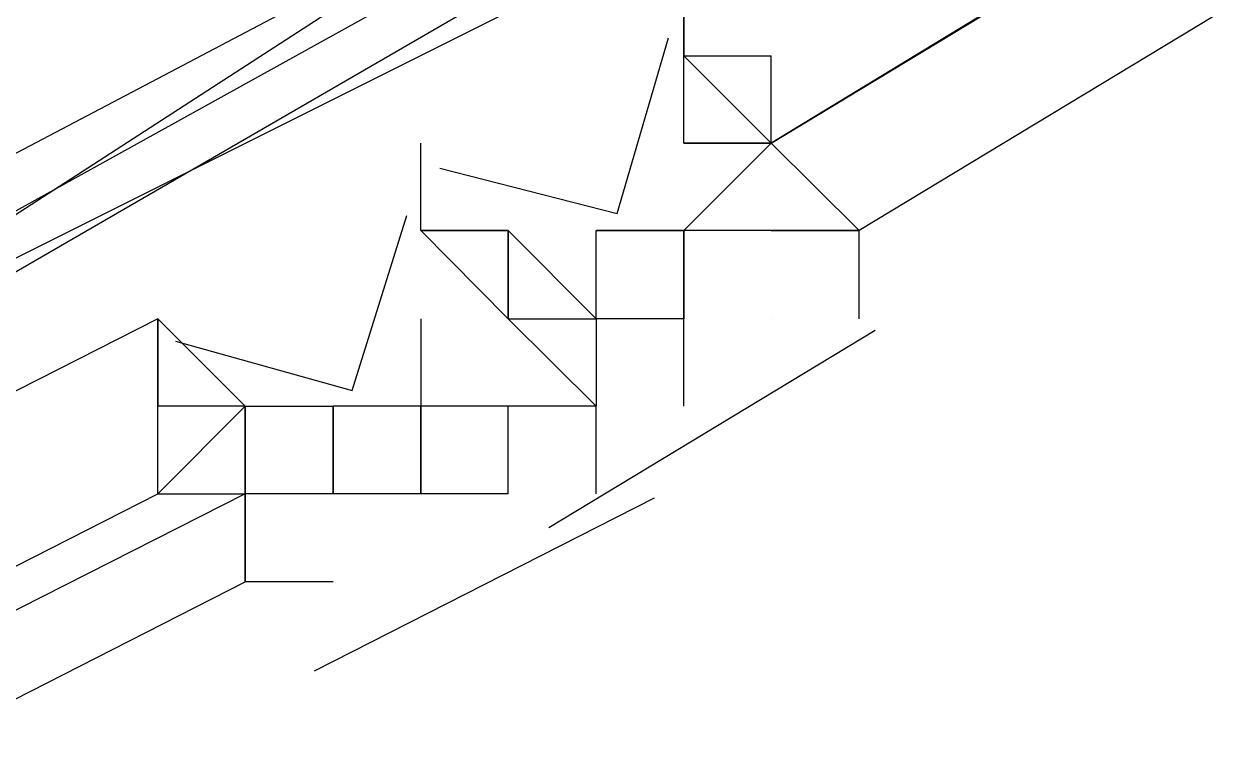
# Model space of a CAD drawing. Header units: feet. Extents: x -84 to 198, y -22 to 181.
# Drawn here: x 106.4997 to 106.6822, y 26.6578 to 26.7692 of the extents above; entities that cross this region are included whole.
import ezdxf

# ---------------------------------------------------------------- set-up
doc = ezdxf.new("R2010")
doc.units = ezdxf.units.FT
doc.layers.add('A-LINEA', color=7, linetype='CONTINUOUS')

msp = doc.modelspace()

# ---------------------------------------------------------------- linework, layer by layer
at = {"layer": 'A-LINEA'}
for p, q in [((106.6, 26.7644), (106.6, 26.7644)), ((106.6, 26.7644), (106.6, 26.7644)), ((106.6, 26.7644), (106.6, 26.7644)), ((106.6, 26.7644), (106.6133, 26.7644)), ((106.6, 26.7644), (106.6, 26.7644)), ((106.6, 26.7644), (106.6, 26.7644)), ((106.6, 26.7511), (106.6, 26.7644)), ((106.6, 26.7644), (106.6, 26.7644)), ((106.6, 26.7644), (106.6, 26.7644)), ((106.6, 26.7644), (106.6, 26.7644)), ((106.6, 26.7644), (106.6, 26.7644)), ((106.6, 26.7644), (106.6, 26.7644)), ((106.6, 26.7644), (106.6, 26.7644)), ((106.6, 26.7644), (106.6133, 26.7644)), ((106.6, 26.7644), (106.6, 26.7644)), ((106.6, 26.7644), (106.6, 26.7644)), ((106.6, 26.7511), (106.6, 26.7644)), ((106.6, 26.7644), (106.6, 26.7644)), ((106.6, 26.7644), (106.6, 26.7644)), ((106.6, 26.7644), (106.6, 26.7644)), ((106.6133, 26.7644), (106.6133, 26.7644)), ((106.6133, 26.7511), (106.6133, 26.7644)), ((106.6133, 26.7511), (106.6133, 26.7644)), ((106.6133, 26.7644), (106.6133, 26.7644)), ((106.6133, 26.7511), (106.6133, 26.7644)), ((106.6133, 26.7511), (106.6133, 26.7644)), ((106.6, 26.7511), (106.6, 26.7511)), ((106.6, 26.7511), (106.6, 26.7511)), ((106.6, 26.7511), (106.6133, 26.7511)), ((106.6, 26.7511), (106.6, 26.7511)), ((106.6, 26.7511), (106.6, 26.7511)), ((106.6, 26.7511), (106.6, 26.7511)), ((106.6, 26.7511), (106.6, 26.7511)), ((106.6, 26.7511), (106.6, 26.7511)), ((106.6, 26.7511), (106.6, 26.7511)), ((106.6, 26.7511), (106.6, 26.7511)), ((106.6, 26.7511), (106.6133, 26.7511)), ((106.6, 26.7511), (106.6, 26.7511)), ((106.6, 26.7511), (106.6, 26.7511)), ((106.6133, 26.7511), (106.6, 26.7378)), ((106.6, 26.7511), (106.6, 26.7511)), ((106.6, 26.7511), (106.6, 26.7511)), ((106.6, 26.7511), (106.6, 26.7511)), ((106.6, 26.7511), (106.6133, 26.7511)), ((106.6, 26.7511), (106.6, 26.7511)), ((106.6, 26.7511), (106.6, 26.7511)), ((106.6, 26.7511), (106.6, 26.7511)), ((106.6, 26.7511), (106.6, 26.7511)), ((106.6, 26.7511), (106.6, 26.7511)), ((106.6, 26.7511), (106.6, 26.7511)), ((106.6, 26.7511), (106.6, 26.7511)), ((106.6, 26.7511), (106.6133, 26.7511)), ((106.6, 26.7511), (106.6, 26.7511)), ((106.6, 26.7511), (106.6, 26.7511)), ((106.6133, 26.7511), (106.6, 26.7378)), ((106.6, 26.7511), (106.6, 26.7511)), ((106.6133, 26.7511), (106.6133, 26.7511)), ((106.6133, 26.7511), (106.6133, 26.7511)), ((106.6133, 26.7511), (106.6133, 26.7511)), ((106.6133, 26.7511), (106.6133, 26.7511)), ((106.6133, 26.7511), (106.6133, 26.7511)), ((106.6133, 26.7511), (106.6133, 26.7511)), ((106.6133, 26.7511), (106.6133, 26.7511)), ((106.6133, 26.7511), (106.6133, 26.7511)), ((106.6133, 26.7511), (106.6133, 26.7511)), ((106.6133, 26.7511), (106.6133, 26.7511)), ((106.6133, 26.7511), (106.6133, 26.7511)), ((106.6133, 26.7511), (106.6133, 26.7511)), ((106.6133, 26.7511), (106.6133, 26.7511)), ((106.6133, 26.7511), (106.6133, 26.7511)), ((106.6133, 26.7511), (106.6133, 26.7511)), ((106.6133, 26.7511), (106.6133, 26.7511)), ((106.56, 26.7378), (106.56, 26.7378)), ((106.56, 26.7378), (106.56, 26.7378)), ((106.56, 26.7378), (106.56, 26.7378)), ((106.5733, 26.7378), (106.56, 26.7378)), ((106.56, 26.7378), (106.56, 26.7378)), ((106.56, 26.7378), (106.56, 26.7378)), ((106.5733, 26.7378), (106.56, 26.7378)), ((106.5733, 26.7378), (106.56, 26.7378)), ((106.56, 26.7378), (106.56, 26.7378)), ((106.56, 26.7378), (106.56, 26.7378)), ((106.56, 26.7378), (106.56, 26.7378)), ((106.56, 26.7378), (106.56, 26.7378)), ((106.56, 26.7378), (106.5733, 26.7378)), ((106.56, 26.7378), (106.5733, 26.7378)), ((106.56, 26.7378), (106.56, 26.7378)), ((106.56, 26.7378), (106.5733, 26.7378)), ((106.56, 26.7378), (106.5733, 26.7378)), ((106.56, 26.7378), (106.56, 26.7378)), ((106.56, 26.7378), (106.56, 26.7378)), ((106.56, 26.7378), (106.56, 26.7378)), ((106.56, 26.7378), (106.56, 26.7378)), ((106.5733, 26.7378), (106.56, 26.7378)), ((106.56, 26.7378), (106.56, 26.7378)), ((106.56, 26.7378), (106.56, 26.7378)), ((106.5733, 26.7378), (106.56, 26.7378)), ((106.5733, 26.7378), (106.56, 26.7378)), ((106.56, 26.7378), (106.56, 26.7378)), ((106.56, 26.7378), (106.56, 26.7378)), ((106.56, 26.7378), (106.56, 26.7378)), ((106.56, 26.7378), (106.56, 26.7378)), ((106.56, 26.7378), (106.5733, 26.7378)), ((106.56, 26.7378), (106.5733, 26.7378)), ((106.56, 26.7378), (106.56, 26.7378)), ((106.56, 26.7378), (106.5733, 26.7378)), ((106.56, 26.7378), (106.5733, 26.7378)), ((106.56, 26.7378), (106.56, 26.7378)), ((106.5733, 26.7378), (106.5733, 26.7378)), ((106.5733, 26.7378), (106.5733, 26.7378)), ((106.5733, 26.7378), (106.5733, 26.7378)), ((106.5733, 26.7378), (106.5733, 26.7378)), ((106.5733, 26.7378), (106.5733, 26.7244)), ((106.5733, 26.7378), (106.5733, 26.7378)), ((106.5733, 26.7378), (106.5733, 26.7378)), ((106.5733, 26.7378), (106.5733, 26.7378)), ((106.5733, 26.7378), (106.5733, 26.7378)), ((106.5733, 26.7378), (106.5733, 26.7378)), ((106.5733, 26.7378), (106.5733, 26.7378)), ((106.5733, 26.7378), (106.5733, 26.7378)), ((106.5733, 26.7378), (106.5733, 26.7378)), ((106.5733, 26.7378), (106.5733, 26.7378)), ((106.5733, 26.7378), (106.5733, 26.7378)), ((106.5733, 26.7378), (106.5733, 26.7378)), ((106.5733, 26.7244), (106.5733, 26.7378)), ((106.5733, 26.7378), (106.5733, 26.7378)), ((106.5867, 26.7244), (106.5733, 26.7378)), ((106.5733, 26.7378), (106.5733, 26.7378)), ((106.5733, 26.7378), (106.5733, 26.7378)), ((106.5733, 26.7378), (106.5733, 26.7378)), ((106.5733, 26.7378), (106.5733, 26.7378)), ((106.5733, 26.7378), (106.5733, 26.7244)), ((106.5733, 26.7378), (106.5733, 26.7378)), ((106.5733, 26.7378), (106.5733, 26.7378)), ((106.5733, 26.7378), (106.5733, 26.7378)), ((106.5733, 26.7378), (106.5733, 26.7378)), ((106.5733, 26.7378), (106.5733, 26.7378)), ((106.5733, 26.7378), (106.5733, 26.7378)), ((106.5733, 26.7378), (106.5733, 26.7378)), ((106.5733, 26.7378), (106.5733, 26.7378)), ((106.5733, 26.7378), (106.5733, 26.7378)), ((106.5733, 26.7378), (106.5733, 26.7378)), ((106.5733, 26.7378), (106.5733, 26.7378)), ((106.5733, 26.7244), (106.5733, 26.7378)), ((106.5733, 26.7378), (106.5733, 26.7378)), ((106.5867, 26.7244), (106.5733, 26.7378)), ((106.5867, 26.7378), (106.5867, 26.7378)), ((106.5867, 26.7378), (106.5867, 26.7378)), ((106.5867, 26.7378), (106.6, 26.7378)), ((106.5867, 26.7378), (106.5867, 26.7378)), ((106.5867, 26.7378), (106.5867, 26.7378)), ((106.5867, 26.7378), (106.5867, 26.7378)), ((106.5867, 26.7378), (106.5867, 26.7378)), ((106.5867, 26.7378), (106.5867, 26.7378)), ((106.5867, 26.7378), (106.5867, 26.7378)), ((106.5867, 26.7378), (106.5867, 26.7378)), ((106.5867, 26.7378), (106.5867, 26.7378)), ((106.5867, 26.7378), (106.5867, 26.7378)), ((106.5867, 26.7378), (106.5867, 26.7378)), ((106.5867, 26.7378), (106.5867, 26.7378)), ((106.5867, 26.7378), (106.5867, 26.7378)), ((106.6, 26.7378), (106.5867, 26.7378)), ((106.5867, 26.7378), (106.5867, 26.7378)), ((106.5867, 26.7378), (106.5867, 26.7378)), ((106.5867, 26.7378), (106.5867, 26.7378)), ((106.5867, 26.7378), (106.5867, 26.7378)), ((106.5867, 26.7378), (106.5867, 26.7378)), ((106.5867, 26.7378), (106.5867, 26.7378)), ((106.5867, 26.7378), (106.6, 26.7378)), ((106.5867, 26.7378), (106.5867, 26.7378)), ((106.5867, 26.7378), (106.5867, 26.7378)), ((106.5867, 26.7378), (106.5867, 26.7378)), ((106.5867, 26.7378), (106.5867, 26.7378)), ((106.5867, 26.7378), (106.5867, 26.7378)), ((106.5867, 26.7378), (106.5867, 26.7378)), ((106.5867, 26.7378), (106.5867, 26.7378)), ((106.5867, 26.7378), (106.5867, 26.7378)), ((106.5867, 26.7378), (106.5867, 26.7378)), ((106.5867, 26.7378), (106.5867, 26.7378)), ((106.5867, 26.7378), (106.5867, 26.7378)), ((106.5867, 26.7378), (106.5867, 26.7378)), ((106.6, 26.7378), (106.5867, 26.7378)), ((106.5867, 26.7378), (106.5867, 26.7378)), ((106.5867, 26.7378), (106.5867, 26.7378)), ((106.5867, 26.7378), (106.5867, 26.7378)), ((106.5867, 26.7378), (106.5867, 26.7378)), ((106.6, 26.7378), (106.6, 26.7378)), ((106.6, 26.7378), (106.6, 26.7378)), ((106.6, 26.7378), (106.6, 26.7378)), ((106.6, 26.7378), (106.6, 26.7378)), ((106.6, 26.7378), (106.6, 26.7378)), ((106.6, 26.7378), (106.6, 26.7378)), ((106.6, 26.7378), (106.6, 26.7378)), ((106.6, 26.7378), (106.6, 26.7378)), ((106.6, 26.7378), (106.6, 26.7378)), ((106.6, 26.7378), (106.6, 26.7378)), ((106.6, 26.7378), (106.6, 26.7378)), ((106.6, 26.7378), (106.6, 26.7378)), ((106.6, 26.7378), (106.6, 26.7378)), ((106.6, 26.7378), (106.6, 26.7378)), ((106.6, 26.7378), (106.6, 26.7378)), ((106.6, 26.7378), (106.6, 26.7378)), ((106.6, 26.7378), (106.6, 26.7378)), ((106.6, 26.7378), (106.6, 26.7378)), ((106.6, 26.7378), (106.6, 26.7378)), ((106.6, 26.7378), (106.6, 26.7378)), ((106.6, 26.7378), (106.6, 26.7378)), ((106.6, 26.7378), (106.6, 26.7378)), ((106.6, 26.7378), (106.6, 26.7378)), ((106.6, 26.7378), (106.6, 26.7378)), ((106.6, 26.7378), (106.6, 26.7378)), ((106.6, 26.7378), (106.6, 26.7378)), ((106.6, 26.7378), (106.6, 26.7378)), ((106.6, 26.7378), (106.6, 26.7378)), ((106.6, 26.7244), (106.6, 26.7378)), ((106.6133, 26.7378), (106.6, 26.7378)), ((106.6, 26.7378), (106.6, 26.7244)), ((106.6, 26.7378), (106.6, 26.7244)), ((106.6, 26.7378), (106.6, 26.7378)), ((106.6, 26.7378), (106.6, 26.7378)), ((106.6, 26.7378), (106.6, 26.7378)), ((106.6, 26.7378), (106.6, 26.7378)), ((106.6, 26.7378), (106.6, 26.7378)), ((106.6, 26.7378), (106.6, 26.7378)), ((106.6, 26.7378), (106.6, 26.7378)), ((106.6, 26.7378), (106.6, 26.7378)), ((106.6, 26.7378), (106.6, 26.7378)), ((106.6, 26.7378), (106.6, 26.7378)), ((106.6, 26.7378), (106.6, 26.7378)), ((106.6, 26.7378), (106.6, 26.7378)), ((106.6, 26.7378), (106.6, 26.7378)), ((106.6, 26.7378), (106.6, 26.7378)), ((106.6, 26.7378), (106.6, 26.7378)), ((106.6, 26.7378), (106.6, 26.7378)), ((106.6, 26.7378), (106.6, 26.7378)), ((106.6, 26.7378), (106.6, 26.7378)), ((106.6, 26.7378), (106.6, 26.7378)), ((106.6, 26.7378), (106.6, 26.7378)), ((106.6, 26.7378), (106.6, 26.7378)), ((106.6, 26.7378), (106.6, 26.7378)), ((106.6, 26.7378), (106.6, 26.7378)), ((106.6, 26.7378), (106.6, 26.7378)), ((106.6, 26.7378), (106.6, 26.7378)), ((106.6, 26.7378), (106.6, 26.7378)), ((106.6, 26.7378), (106.6, 26.7378)), ((106.6, 26.7378), (106.6, 26.7378)), ((106.6, 26.7244), (106.6, 26.7378)), ((106.6133, 26.7378), (106.6, 26.7378)), ((106.6, 26.7378), (106.6, 26.7244)), ((106.6, 26.7378), (106.6, 26.7244)), ((106.6133, 26.7378), (106.6133, 26.7378)), ((106.6133, 26.7378), (106.6133, 26.7378)), ((106.6133, 26.7378), (106.6133, 26.7378)), ((106.6133, 26.7378), (106.6133, 26.7378)), ((106.6133, 26.7378), (106.6133, 26.7378)), ((106.6133, 26.7378), (106.6133, 26.7378)), ((106.6133, 26.7378), (106.6133, 26.7378)), ((106.6133, 26.7378), (106.6133, 26.7378)), ((106.6133, 26.7378), (106.6133, 26.7378)), ((106.6133, 26.7378), (106.6133, 26.7378)), ((106.6133, 26.7378), (106.6267, 26.7378)), ((106.6133, 26.7378), (106.6133, 26.7378)), ((106.6133, 26.7378), (106.6133, 26.7378)), ((106.6133, 26.7378), (106.6267, 26.7378)), ((106.6133, 26.7378), (106.6267, 26.7378)), ((106.6133, 26.7378), (106.6267, 26.7378)), ((106.6133, 26.7378), (106.6267, 26.7378)), ((106.6133, 26.7378), (106.6267, 26.7378)), ((106.6133, 26.7378), (106.6267, 26.7378)), ((106.6133, 26.7378), (106.6133, 26.7378)), ((106.6133, 26.7378), (106.6133, 26.7378)), ((106.6133, 26.7378), (106.6133, 26.7378)), ((106.6133, 26.7378), (106.6133, 26.7378)), ((106.6267, 26.7378), (106.6133, 26.7378)), ((106.6133, 26.7378), (106.6133, 26.7378)), ((106.6133, 26.7378), (106.6133, 26.7378)), ((106.6133, 26.7378), (106.6133, 26.7378)), ((106.6133, 26.7378), (106.6133, 26.7378)), ((106.6133, 26.7378), (106.6133, 26.7378)), ((106.6133, 26.7378), (106.6133, 26.7378)), ((106.6133, 26.7378), (106.6133, 26.7378)), ((106.6133, 26.7378), (106.6133, 26.7378)), ((106.6133, 26.7378), (106.6133, 26.7378)), ((106.6133, 26.7378), (106.6133, 26.7378)), ((106.6133, 26.7378), (106.6133, 26.7378)), ((106.6133, 26.7378), (106.6133, 26.7378)), ((106.6133, 26.7378), (106.6133, 26.7378)), ((106.6133, 26.7378), (106.6133, 26.7378)), ((106.6133, 26.7378), (106.6133, 26.7378)), ((106.6133, 26.7378), (106.6133, 26.7378)), ((106.6133, 26.7378), (106.6133, 26.7378)), ((106.6133, 26.7378), (106.6267, 26.7378)), ((106.6133, 26.7378), (106.6133, 26.7378)), ((106.6133, 26.7378), (106.6133, 26.7378)), ((106.6133, 26.7378), (106.6267, 26.7378)), ((106.6133, 26.7378), (106.6267, 26.7378)), ((106.6133, 26.7378), (106.6267, 26.7378)), ((106.6133, 26.7378), (106.6267, 26.7378)), ((106.6133, 26.7378), (106.6267, 26.7378)), ((106.6133, 26.7378), (106.6267, 26.7378)), ((106.6133, 26.7378), (106.6133, 26.7378)), ((106.6133, 26.7378), (106.6133, 26.7378)), ((106.6133, 26.7378), (106.6133, 26.7378)), ((106.6133, 26.7378), (106.6133, 26.7378)), ((106.6267, 26.7378), (106.6133, 26.7378)), ((106.6133, 26.7378), (106.6133, 26.7378)), ((106.6133, 26.7378), (106.6133, 26.7378)), ((106.6133, 26.7378), (106.6133, 26.7378)), ((106.6133, 26.7378), (106.6133, 26.7378)), ((106.6133, 26.7378), (106.6133, 26.7378)), ((106.6133, 26.7378), (106.6133, 26.7378)), ((106.6133, 26.7378), (106.6133, 26.7378)), ((106.6267, 26.7378), (106.6267, 26.7378)), ((106.6267, 26.7378), (106.6267, 26.7378)), ((106.6267, 26.7378), (106.6267, 26.7378)), ((106.6267, 26.7378), (106.6267, 26.7378)), ((106.6267, 26.7378), (106.6267, 26.7378)), ((106.6267, 26.7378), (106.6267, 26.7378)), ((106.6267, 26.7378), (106.6267, 26.7378)), ((106.6267, 26.7244), (106.6267, 26.7378)), ((106.6267, 26.7378), (106.6267, 26.7378)), ((106.6267, 26.7378), (106.6267, 26.7378)), ((106.6267, 26.7378), (106.6267, 26.7378)), ((106.6267, 26.7378), (106.6267, 26.7378)), ((106.6267, 26.7378), (106.6267, 26.7378)), ((106.6267, 26.7378), (106.6267, 26.7378)), ((106.6267, 26.7378), (106.6267, 26.7378)), ((106.6267, 26.7378), (106.6267, 26.7378)), ((106.6267, 26.7378), (106.6267, 26.7378)), ((106.6267, 26.7378), (106.6267, 26.7378)), ((106.6267, 26.7244), (106.6267, 26.7378)), ((106.6267, 26.7378), (106.6267, 26.7378)), ((106.6267, 26.7378), (106.6267, 26.7378)), ((106.6267, 26.7378), (106.6267, 26.7378)), ((106.52, 26.7244), (106.52, 26.7244)), ((106.52, 26.7244), (106.52, 26.7111)), ((106.52, 26.7244), (106.52, 26.7244)), ((106.52, 26.7244), (106.52, 26.7244)), ((106.52, 26.7244), (106.52, 26.7244)), ((106.52, 26.7244), (106.52, 26.7244)), ((106.52, 26.7244), (106.52, 26.7244)), ((106.52, 26.7244), (106.52, 26.7111)), ((106.52, 26.7244), (106.52, 26.7244)), ((106.52, 26.7244), (106.52, 26.7244)), ((106.52, 26.7244), (106.52, 26.7244)), ((106.52, 26.7244), (106.52, 26.7244)), ((106.56, 26.7244), (106.56, 26.7244)), ((106.56, 26.7244), (106.56, 26.7244)), ((106.56, 26.7244), (106.56, 26.7111)), ((106.56, 26.7244), (106.56, 26.7244)), ((106.56, 26.7244), (106.56, 26.7244)), ((106.56, 26.7244), (106.56, 26.7244)), ((106.56, 26.7244), (106.56, 26.7244)), ((106.56, 26.7244), (106.56, 26.7244)), ((106.56, 26.7244), (106.56, 26.7244)), ((106.56, 26.7244), (106.56, 26.7244)), ((106.56, 26.7244), (106.56, 26.7244)), ((106.56, 26.7244), (106.56, 26.7111)), ((106.56, 26.7244), (106.56, 26.7244)), ((106.56, 26.7244), (106.56, 26.7111)), ((106.56, 26.7244), (106.56, 26.7244)), ((106.56, 26.7244), (106.56, 26.7244)), ((106.56, 26.7244), (106.56, 26.7244)), ((106.56, 26.7244), (106.56, 26.7244)), ((106.56, 26.7244), (106.56, 26.7244)), ((106.56, 26.7244), (106.56, 26.7244)), ((106.56, 26.7244), (106.56, 26.7244)), ((106.56, 26.7244), (106.56, 26.7244)), ((106.56, 26.7244), (106.56, 26.7244)), ((106.56, 26.7244), (106.56, 26.7244)), ((106.56, 26.7244), (106.56, 26.7244)), ((106.56, 26.7244), (106.56, 26.7244)), ((106.56, 26.7244), (106.56, 26.7111)), ((106.56, 26.7244), (106.56, 26.7244)), ((106.56, 26.7244), (106.56, 26.7244)), ((106.56, 26.7244), (106.56, 26.7244)), ((106.56, 26.7244), (106.56, 26.7244)), ((106.56, 26.7244), (106.56, 26.7244)), ((106.56, 26.7244), (106.56, 26.7244)), ((106.56, 26.7244), (106.56, 26.7244)), ((106.56, 26.7244), (106.56, 26.7244)), ((106.56, 26.7244), (106.56, 26.7111)), ((106.56, 26.7244), (106.56, 26.7244)), ((106.56, 26.7244), (106.56, 26.7111)), ((106.56, 26.7244), (106.56, 26.7244)), ((106.56, 26.7244), (106.56, 26.7244)), ((106.56, 26.7244), (106.56, 26.7244)), ((106.56, 26.7244), (106.56, 26.7244)), ((106.56, 26.7244), (106.56, 26.7244)), ((106.56, 26.7244), (106.56, 26.7244)), ((106.56, 26.7244), (106.56, 26.7244)), ((106.56, 26.7244), (106.56, 26.7244)), ((106.56, 26.7244), (106.56, 26.7244)), ((106.56, 26.7244), (106.56, 26.7244)), ((106.5733, 26.7244), (106.5733, 26.7244)), ((106.5733, 26.7244), (106.5733, 26.7244)), ((106.5733, 26.7244), (106.5733, 26.7244)), ((106.5733, 26.7244), (106.5733, 26.7244)), ((106.5733, 26.7244), (106.5733, 26.7244)), ((106.5733, 26.7244), (106.5733, 26.7244)), ((106.5733, 26.7244), (106.5733, 26.7244)), ((106.5733, 26.7244), (106.5733, 26.7244)), ((106.5733, 26.7244), (106.5733, 26.7244)), ((106.5733, 26.7244), (106.5733, 26.7244)), ((106.5733, 26.7244), (106.5733, 26.7244)), ((106.5733, 26.7244), (106.5733, 26.7244)), ((106.5733, 26.7244), (106.5733, 26.7244)), ((106.5733, 26.7244), (106.5733, 26.7244)), ((106.5733, 26.7244), (106.5733, 26.7244)), ((106.5733, 26.7244), (106.5733, 26.7244)), ((106.5733, 26.7244), (106.5733, 26.7244)), ((106.5733, 26.7244), (106.5733, 26.7244)), ((106.5733, 26.7244), (106.5733, 26.7244)), ((106.5733, 26.7244), (106.5733, 26.7244)), ((106.5733, 26.7244), (106.5733, 26.7244)), ((106.5733, 26.7244), (106.5733, 26.7244)), ((106.5733, 26.7244), (106.5733, 26.7244)), ((106.5733, 26.7244), (106.5733, 26.7244)), ((106.5733, 26.7244), (106.5733, 26.7244)), ((106.5733, 26.7244), (106.5733, 26.7244)), ((106.5733, 26.7244), (106.5733, 26.7244)), ((106.5733, 26.7244), (106.5733, 26.7244)), ((106.5733, 26.7244), (106.5867, 26.7244)), ((106.5733, 26.7244), (106.5733, 26.7244)), ((106.5733, 26.7244), (106.5733, 26.7244)), ((106.5733, 26.7244), (106.5733, 26.7244)), ((106.5733, 26.7244), (106.5733, 26.7244)), ((106.5733, 26.7244), (106.5733, 26.7244)), ((106.5733, 26.7244), (106.5733, 26.7244)), ((106.5733, 26.7244), (106.5733, 26.7244)), ((106.5733, 26.7244), (106.5733, 26.7244)), ((106.5733, 26.7244), (106.5733, 26.7244)), ((106.5733, 26.7244), (106.5733, 26.7244)), ((106.5733, 26.7244), (106.5733, 26.7244)), ((106.5733, 26.7244), (106.5733, 26.7244)), ((106.5733, 26.7244), (106.5733, 26.7244)), ((106.5733, 26.7244), (106.5733, 26.7244)), ((106.5733, 26.7244), (106.5733, 26.7244)), ((106.5733, 26.7244), (106.5733, 26.7244)), ((106.5733, 26.7244), (106.5733, 26.7244)), ((106.5733, 26.7244), (106.5733, 26.7244)), ((106.5733, 26.7244), (106.5733, 26.7244)), ((106.5733, 26.7244), (106.5733, 26.7244)), ((106.5733, 26.7244), (106.5733, 26.7244)), ((106.5733, 26.7244), (106.5733, 26.7244)), ((106.5733, 26.7244), (106.5733, 26.7244)), ((106.5733, 26.7244), (106.5733, 26.7244)), ((106.5733, 26.7244), (106.5733, 26.7244)), ((106.5733, 26.7244), (106.5733, 26.7244)), ((106.5733, 26.7244), (106.5733, 26.7244)), ((106.5733, 26.7244), (106.5733, 26.7244)), ((106.5733, 26.7244), (106.5733, 26.7244)), ((106.5733, 26.7244), (106.5733, 26.7244)), ((106.5733, 26.7244), (106.5733, 26.7244)), ((106.5733, 26.7244), (106.5733, 26.7244)), ((106.5733, 26.7244), (106.5733, 26.7244)), ((106.5733, 26.7244), (106.5733, 26.7244)), ((106.5733, 26.7244), (106.5733, 26.7244)), ((106.5733, 26.7244), (106.5733, 26.7244)), ((106.5733, 26.7244), (106.5733, 26.7244)), ((106.5733, 26.7244), (106.5733, 26.7244)), ((106.5733, 26.7244), (106.5733, 26.7244)), ((106.5733, 26.7244), (106.5733, 26.7244)), ((106.5733, 26.7244), (106.5733, 26.7244)), ((106.5733, 26.7244), (106.5733, 26.7244)), ((106.5733, 26.7244), (106.5733, 26.7244)), ((106.5733, 26.7244), (106.5733, 26.7244)), ((106.5733, 26.7244), (106.5733, 26.7244)), ((106.5733, 26.7244), (106.5733, 26.7244)), ((106.5733, 26.7244), (106.5733, 26.7244)), ((106.5733, 26.7244), (106.5733, 26.7244)), ((106.5733, 26.7244), (106.5733, 26.7244)), ((106.5733, 26.7244), (106.5733, 26.7244)), ((106.5733, 26.7244), (106.5733, 26.7244)), ((106.5733, 26.7244), (106.5733, 26.7244)), ((106.5733, 26.7244), (106.5733, 26.7244)), ((106.5733, 26.7244), (106.5733, 26.7244)), ((106.5733, 26.7244), (106.5733, 26.7244)), ((106.5733, 26.7244), (106.5867, 26.7244)), ((106.5733, 26.7244), (106.5733, 26.7244)), ((106.5733, 26.7244), (106.5733, 26.7244)), ((106.5733, 26.7244), (106.5733, 26.7244)), ((106.5733, 26.7244), (106.5733, 26.7244)), ((106.5733, 26.7244), (106.5733, 26.7244)), ((106.5733, 26.7244), (106.5733, 26.7244)), ((106.5733, 26.7244), (106.5733, 26.7244)), ((106.5733, 26.7244), (106.5733, 26.7244)), ((106.5733, 26.7244), (106.5733, 26.7244)), ((106.5733, 26.7244), (106.5733, 26.7244)), ((106.5733, 26.7244), (106.5733, 26.7244)), ((106.5733, 26.7244), (106.5733, 26.7244)), ((106.5733, 26.7244), (106.5733, 26.7244)), ((106.5733, 26.7244), (106.5733, 26.7244)), ((106.5733, 26.7244), (106.5733, 26.7244)), ((106.5733, 26.7244), (106.5733, 26.7244)), ((106.5733, 26.7244), (106.5733, 26.7244)), ((106.5733, 26.7244), (106.5733, 26.7244)), ((106.5733, 26.7244), (106.5733, 26.7244)), ((106.5733, 26.7244), (106.5733, 26.7244)), ((106.5733, 26.7244), (106.5733, 26.7244)), ((106.5733, 26.7244), (106.5733, 26.7244)), ((106.5733, 26.7244), (106.5733, 26.7244)), ((106.5733, 26.7244), (106.5733, 26.7244)), ((106.5733, 26.7244), (106.5733, 26.7244)), ((106.5733, 26.7244), (106.5733, 26.7244)), ((106.5733, 26.7244), (106.5733, 26.7244)), ((106.5867, 26.7244), (106.5867, 26.7244)), ((106.5867, 26.7244), (106.5867, 26.7111)), ((106.5867, 26.7244), (106.5867, 26.7244)), ((106.5867, 26.7244), (106.5867, 26.7244)), ((106.5867, 26.7244), (106.5867, 26.7244)), ((106.5867, 26.7244), (106.5867, 26.7244)), ((106.5867, 26.7244), (106.5867, 26.7244)), ((106.5867, 26.7244), (106.5867, 26.7111)), ((106.5867, 26.7244), (106.5867, 26.7244)), ((106.5867, 26.7244), (106.5867, 26.7244)), ((106.5867, 26.7244), (106.5867, 26.7244)), ((106.5867, 26.7244), (106.5867, 26.7244)), ((106.5867, 26.7244), (106.5867, 26.7244)), ((106.5867, 26.7244), (106.5867, 26.7244)), ((106.5867, 26.7244), (106.5867, 26.7244)), ((106.5867, 26.7244), (106.5867, 26.7244)), ((106.5867, 26.7244), (106.5867, 26.7244)), ((106.5867, 26.7244), (106.5867, 26.7244)), ((106.5867, 26.7244), (106.5867, 26.7244)), ((106.5867, 26.7244), (106.5867, 26.7244)), ((106.5867, 26.7244), (106.5867, 26.7244)), ((106.5867, 26.7244), (106.5867, 26.7244)), ((106.6, 26.7244), (106.5867, 26.7244)), ((106.6, 26.7244), (106.5867, 26.7244)), ((106.5867, 26.7244), (106.5867, 26.7111)), ((106.5867, 26.7244), (106.5867, 26.7244)), ((106.5867, 26.7244), (106.5867, 26.7244)), ((106.5867, 26.7244), (106.5867, 26.7244)), ((106.5867, 26.7244), (106.5867, 26.7111)), ((106.5867, 26.7244), (106.5867, 26.7244)), ((106.5867, 26.7244), (106.5867, 26.7244)), ((106.5867, 26.7244), (106.5867, 26.7244)), ((106.5867, 26.7244), (106.5867, 26.7244)), ((106.5867, 26.7244), (106.5867, 26.7244)), ((106.5867, 26.7244), (106.5867, 26.7111)), ((106.5867, 26.7244), (106.5867, 26.7244)), ((106.5867, 26.7244), (106.5867, 26.7244)), ((106.5867, 26.7244), (106.5867, 26.7244)), ((106.5867, 26.7244), (106.5867, 26.7244)), ((106.5867, 26.7244), (106.5867, 26.7244)), ((106.5867, 26.7244), (106.5867, 26.7244)), ((106.5867, 26.7244), (106.5867, 26.7244)), ((106.5867, 26.7244), (106.5867, 26.7244)), ((106.5867, 26.7244), (106.5867, 26.7244)), ((106.5867, 26.7244), (106.5867, 26.7244)), ((106.5867, 26.7244), (106.5867, 26.7244)), ((106.5867, 26.7244), (106.5867, 26.7244)), ((106.5867, 26.7244), (106.5867, 26.7244)), ((106.5867, 26.7244), (106.5867, 26.7244)), ((106.6, 26.7244), (106.5867, 26.7244)), ((106.6, 26.7244), (106.5867, 26.7244)), ((106.5867, 26.7244), (106.5867, 26.7111)), ((106.5867, 26.7244), (106.5867, 26.7244)), ((106.5867, 26.7244), (106.5867, 26.7244)), ((106.6, 26.7244), (106.6, 26.7244)), ((106.6, 26.7244), (106.6, 26.7244)), ((106.6, 26.7244), (106.6, 26.7244)), ((106.6, 26.7244), (106.6, 26.7244)), ((106.6, 26.7244), (106.6, 26.7244)), ((106.6, 26.7244), (106.6, 26.7244)), ((106.6, 26.7244), (106.6, 26.7244)), ((106.6, 26.7244), (106.6, 26.7244)), ((106.6, 26.7244), (106.6, 26.7244)), ((106.6, 26.7244), (106.6, 26.7244)), ((106.6, 26.7111), (106.6, 26.7244)), ((106.6, 26.7244), (106.6, 26.7244)), ((106.6, 26.7244), (106.6, 26.7244)), ((106.6, 26.7244), (106.6, 26.7244)), ((106.6, 26.7244), (106.6, 26.7244)), ((106.6, 26.7244), (106.6, 26.7244)), ((106.6, 26.7244), (106.6, 26.7244)), ((106.6, 26.7244), (106.6, 26.7244)), ((106.6, 26.7244), (106.6, 26.7244)), ((106.6, 26.7244), (106.6, 26.7244)), ((106.6, 26.7244), (106.6, 26.7244)), ((106.6, 26.7244), (106.6, 26.7244)), ((106.6, 26.7244), (106.6, 26.7244)), ((106.6, 26.7244), (106.6, 26.7244)), ((106.6, 26.7244), (106.6, 26.7244)), ((106.6, 26.7244), (106.6, 26.7244)), ((106.6, 26.7244), (106.6, 26.7244)), ((106.6, 26.7244), (106.6, 26.7244)), ((106.6, 26.7244), (106.6, 26.7244)), ((106.6, 26.7244), (106.6, 26.7244)), ((106.6, 26.7244), (106.6, 26.7244)), ((106.6, 26.7244), (106.6, 26.7244)), ((106.6, 26.7244), (106.6, 26.7244)), ((106.6, 26.7244), (106.6, 26.7244)), ((106.6, 26.7244), (106.6, 26.7244)), ((106.6, 26.7244), (106.6, 26.7244)), ((106.6, 26.7244), (106.6, 26.7244)), ((106.6, 26.7244), (106.6, 26.7244)), ((106.6, 26.7244), (106.6, 26.7244)), ((106.6, 26.7244), (106.6, 26.7244)), ((106.6, 26.7244), (106.6, 26.7244)), ((106.6, 26.7111), (106.6, 26.7244)), ((106.6, 26.7244), (106.6, 26.7244)), ((106.6, 26.7244), (106.6, 26.7244)), ((106.6, 26.7244), (106.6, 26.7244)), ((106.6, 26.7244), (106.6, 26.7244)), ((106.6, 26.7244), (106.6, 26.7244)), ((106.6, 26.7244), (106.6, 26.7244)), ((106.6, 26.7244), (106.6, 26.7244)), ((106.6, 26.7244), (106.6, 26.7244)), ((106.6, 26.7244), (106.6, 26.7244)), ((106.6, 26.7244), (106.6, 26.7244)), ((106.6, 26.7244), (106.6, 26.7244)), ((106.6, 26.7244), (106.6, 26.7244)), ((106.6, 26.7244), (106.6, 26.7244)), ((106.6, 26.7244), (106.6, 26.7244)), ((106.6, 26.7244), (106.6, 26.7244)), ((106.6, 26.7244), (106.6, 26.7244)), ((106.6, 26.7244), (106.6, 26.7244)), ((106.6, 26.7244), (106.6, 26.7244)), ((106.6, 26.7244), (106.6, 26.7244)), ((106.6, 26.7244), (106.6, 26.7244)), ((106.6133, 26.7244), (106.6133, 26.7244)), ((106.6133, 26.7244), (106.6133, 26.7244)), ((106.6133, 26.7244), (106.6133, 26.7244)), ((106.6133, 26.7244), (106.6133, 26.7244)), ((106.6133, 26.7244), (106.6133, 26.7244)), ((106.6133, 26.7244), (106.6133, 26.7244)), ((106.6133, 26.7244), (106.6133, 26.7244)), ((106.6133, 26.7244), (106.6133, 26.7244)), ((106.6133, 26.7244), (106.6133, 26.7244)), ((106.6133, 26.7244), (106.6133, 26.7244)), ((106.6291, 26.7226), (106.5795, 26.6926)), ((106.6291, 26.7226), (106.5795, 26.6926)), ((106.52, 26.7111), (106.52, 26.7111)), ((106.52, 26.7111), (106.52, 26.7111)), ((106.52, 26.7111), (106.52, 26.7111)), ((106.52, 26.7111), (106.52, 26.7111)), ((106.5333, 26.7111), (106.52, 26.7111)), ((106.5333, 26.7111), (106.52, 26.7111)), ((106.52, 26.7111), (106.52, 26.7111)), ((106.52, 26.7111), (106.52, 26.7111)), ((106.52, 26.7111), (106.52, 26.7111)), ((106.52, 26.7111), (106.52, 26.7111)), ((106.5333, 26.7111), (106.52, 26.7111)), ((106.5333, 26.7111), (106.52, 26.7111)), ((106.5333, 26.7111), (106.5333, 26.7111)), ((106.5333, 26.7111), (106.5333, 26.7111)), ((106.5333, 26.7111), (106.5333, 26.7111)), ((106.5333, 26.7111), (106.5333, 26.7111)), ((106.5333, 26.7111), (106.5333, 26.7111)), ((106.5333, 26.7111), (106.5333, 26.7111)), ((106.5333, 26.7111), (106.5333, 26.7111)), ((106.5333, 26.7111), (106.5333, 26.7111)), ((106.5333, 26.7111), (106.5333, 26.7111)), ((106.5333, 26.7111), (106.5333, 26.7111)), ((106.5333, 26.7111), (106.5333, 26.7111)), ((106.5333, 26.7111), (106.5333, 26.7111)), ((106.5333, 26.7111), (106.5467, 26.7111)), ((106.5333, 26.7111), (106.5333, 26.7111)), ((106.5333, 26.7111), (106.5333, 26.7111)), ((106.5333, 26.7111), (106.5333, 26.7111)), ((106.5333, 26.7111), (106.5333, 26.7111)), ((106.5333, 26.7111), (106.5333, 26.7111)), ((106.5333, 26.7111), (106.5333, 26.7111)), ((106.5333, 26.7111), (106.5333, 26.7111)), ((106.5333, 26.7111), (106.5333, 26.7111)), ((106.5333, 26.7111), (106.5333, 26.7111)), ((106.5333, 26.7111), (106.5333, 26.7111)), ((106.5333, 26.7111), (106.5333, 26.7111)), ((106.5333, 26.7111), (106.5333, 26.7111)), ((106.5333, 26.7111), (106.5333, 26.7111)), ((106.5333, 26.7111), (106.5333, 26.7111)), ((106.5333, 26.7111), (106.5333, 26.7111)), ((106.5333, 26.7111), (106.5333, 26.7111)), ((106.5333, 26.7111), (106.5333, 26.7111)), ((106.5333, 26.7111), (106.5333, 26.7111)), ((106.5333, 26.7111), (106.5333, 26.7111)), ((106.5333, 26.7111), (106.5467, 26.7111)), ((106.5333, 26.7111), (106.5333, 26.7111)), ((106.5333, 26.7111), (106.5333, 26.7111)), ((106.5333, 26.7111), (106.5333, 26.7111)), ((106.5333, 26.7111), (106.5333, 26.7111)), ((106.5333, 26.7111), (106.5333, 26.7111)), ((106.5333, 26.7111), (106.5333, 26.7111)), ((106.5333, 26.7111), (106.5333, 26.7111)), ((106.5467, 26.7111), (106.5467, 26.7111)), ((106.5467, 26.7111), (106.5467, 26.7111)), ((106.5467, 26.7111), (106.5467, 26.7111)), ((106.56, 26.7111), (106.5467, 26.7111)), ((106.5467, 26.7111), (106.5467, 26.7111)), ((106.5467, 26.7111), (106.5467, 26.7111)), ((106.5467, 26.7111), (106.5467, 26.7111)), ((106.5467, 26.7111), (106.5467, 26.7111)), ((106.5467, 26.7111), (106.5467, 26.6978)), ((106.5467, 26.7111), (106.5467, 26.7111)), ((106.5467, 26.7111), (106.5467, 26.7111)), ((106.5467, 26.7111), (106.5467, 26.7111)), ((106.5467, 26.7111), (106.5467, 26.7111)), ((106.5467, 26.7111), (106.5467, 26.7111)), ((106.5467, 26.7111), (106.5467, 26.7111)), ((106.5467, 26.7111), (106.5467, 26.7111)), ((106.5467, 26.7111), (106.5467, 26.7111)), ((106.5467, 26.7111), (106.5467, 26.7111)), ((106.5467, 26.7111), (106.5467, 26.6978)), ((106.5467, 26.7111), (106.5467, 26.7111)), ((106.5467, 26.7111), (106.5467, 26.7111)), ((106.5467, 26.7111), (106.5467, 26.6978)), ((106.5467, 26.7111), (106.5467, 26.7111)), ((106.5467, 26.7111), (106.5467, 26.7111)), ((106.5467, 26.7111), (106.5467, 26.6978)), ((106.5467, 26.7111), (106.5467, 26.7111)), ((106.5467, 26.7111), (106.5467, 26.7111)), ((106.5467, 26.7111), (106.5467, 26.7111)), ((106.5467, 26.6978), (106.5467, 26.7111)), ((106.5467, 26.7111), (106.5467, 26.7111)), ((106.5467, 26.7111), (106.5467, 26.7111)), ((106.5467, 26.7111), (106.5467, 26.7111)), ((106.56, 26.7111), (106.5467, 26.7111)), ((106.5467, 26.7111), (106.5467, 26.7111)), ((106.5467, 26.7111), (106.5467, 26.7111)), ((106.5467, 26.7111), (106.5467, 26.7111)), ((106.5467, 26.7111), (106.5467, 26.7111)), ((106.5467, 26.7111), (106.5467, 26.6978)), ((106.5467, 26.7111), (106.5467, 26.7111)), ((106.5467, 26.7111), (106.5467, 26.7111)), ((106.5467, 26.7111), (106.5467, 26.7111)), ((106.5467, 26.7111), (106.5467, 26.7111)), ((106.5467, 26.7111), (106.5467, 26.7111)), ((106.5467, 26.7111), (106.5467, 26.7111)), ((106.5467, 26.7111), (106.5467, 26.7111)), ((106.5467, 26.7111), (106.5467, 26.7111)), ((106.5467, 26.7111), (106.5467, 26.7111)), ((106.5467, 26.7111), (106.5467, 26.6978)), ((106.5467, 26.7111), (106.5467, 26.7111)), ((106.5467, 26.7111), (106.5467, 26.7111)), ((106.5467, 26.7111), (106.5467, 26.6978)), ((106.5467, 26.7111), (106.5467, 26.7111)), ((106.5467, 26.7111), (106.5467, 26.7111)), ((106.5467, 26.7111), (106.5467, 26.6978)), ((106.5467, 26.7111), (106.5467, 26.7111)), ((106.5467, 26.7111), (106.5467, 26.7111)), ((106.5467, 26.7111), (106.5467, 26.7111)), ((106.5467, 26.6978), (106.5467, 26.7111)), ((106.56, 26.7111), (106.56, 26.7111)), ((106.56, 26.7111), (106.56, 26.7111)), ((106.56, 26.7111), (106.56, 26.6978)), ((106.56, 26.7111), (106.56, 26.7111)), ((106.56, 26.7111), (106.56, 26.7111)), ((106.56, 26.7111), (106.56, 26.7111)), ((106.56, 26.7111), (106.56, 26.7111)), ((106.56, 26.7111), (106.56, 26.7111)), ((106.56, 26.7111), (106.56, 26.7111)), ((106.56, 26.7111), (106.56, 26.7111)), ((106.56, 26.7111), (106.56, 26.7111)), ((106.56, 26.7111), (106.56, 26.7111)), ((106.5733, 26.7111), (106.56, 26.7111)), ((106.56, 26.7111), (106.56, 26.7111)), ((106.5733, 26.7111), (106.56, 26.7111)), ((106.56, 26.7111), (106.56, 26.7111)), ((106.56, 26.7111), (106.56, 26.7111)), ((106.56, 26.7111), (106.56, 26.7111)), ((106.56, 26.7111), (106.56, 26.7111)), ((106.56, 26.6978), (106.56, 26.7111)), ((106.56, 26.6978), (106.56, 26.7111)), ((106.56, 26.6978), (106.56, 26.7111)), ((106.56, 26.7111), (106.56, 26.7111)), ((106.56, 26.7111), (106.56, 26.7111)), ((106.56, 26.7111), (106.56, 26.7111)), ((106.56, 26.7111), (106.56, 26.7111)), ((106.56, 26.7111), (106.56, 26.7111)), ((106.56, 26.7111), (106.56, 26.7111)), ((106.56, 26.7111), (106.56, 26.7111)), ((106.56, 26.7111), (106.56, 26.7111)), ((106.56, 26.7111), (106.56, 26.7111)), ((106.56, 26.7111), (106.56, 26.6978)), ((106.56, 26.7111), (106.56, 26.7111)), ((106.56, 26.7111), (106.56, 26.7111)), ((106.56, 26.7111), (106.56, 26.7111)), ((106.56, 26.7111), (106.56, 26.7111)), ((106.56, 26.7111), (106.56, 26.7111)), ((106.56, 26.7111), (106.56, 26.7111)), ((106.56, 26.7111), (106.56, 26.7111)), ((106.56, 26.7111), (106.56, 26.7111)), ((106.56, 26.7111), (106.56, 26.7111)), ((106.5733, 26.7111), (106.56, 26.7111)), ((106.56, 26.7111), (106.56, 26.7111)), ((106.5733, 26.7111), (106.56, 26.7111)), ((106.56, 26.7111), (106.56, 26.7111)), ((106.56, 26.7111), (106.56, 26.7111)), ((106.56, 26.7111), (106.56, 26.7111)), ((106.56, 26.7111), (106.56, 26.7111)), ((106.56, 26.6978), (106.56, 26.7111)), ((106.56, 26.6978), (106.56, 26.7111)), ((106.56, 26.6978), (106.56, 26.7111)), ((106.56, 26.7111), (106.56, 26.7111)), ((106.56, 26.7111), (106.56, 26.7111)), ((106.56, 26.7111), (106.56, 26.7111)), ((106.56, 26.7111), (106.56, 26.7111)), ((106.56, 26.7111), (106.56, 26.7111)), ((106.56, 26.7111), (106.56, 26.7111)), ((106.56, 26.7111), (106.56, 26.7111)), ((106.5733, 26.7111), (106.5733, 26.7111)), ((106.5733, 26.7111), (106.5733, 26.7111)), ((106.5733, 26.7111), (106.5733, 26.7111)), ((106.5733, 26.7111), (106.5733, 26.7111)), ((106.5733, 26.7111), (106.5733, 26.7111)), ((106.5733, 26.7111), (106.5733, 26.7111)), ((106.5733, 26.7111), (106.5733, 26.7111)), ((106.5867, 26.7111), (106.5733, 26.7111)), ((106.5733, 26.6978), (106.5733, 26.7111)), ((106.5733, 26.7111), (106.5733, 26.7111)), ((106.5733, 26.7111), (106.5733, 26.7111)), ((106.5733, 26.7111), (106.5733, 26.7111)), ((106.5733, 26.7111), (106.5733, 26.7111)), ((106.5733, 26.7111), (106.5733, 26.7111)), ((106.5733, 26.7111), (106.5733, 26.7111)), ((106.5733, 26.7111), (106.5733, 26.7111)), ((106.5733, 26.7111), (106.5733, 26.7111)), ((106.5733, 26.7111), (106.5733, 26.7111)), ((106.5733, 26.7111), (106.5733, 26.7111)), ((106.5733, 26.6978), (106.5733, 26.7111)), ((106.5733, 26.6978), (106.5733, 26.7111)), ((106.5733, 26.6978), (106.5733, 26.7111)), ((106.5733, 26.7111), (106.5733, 26.7111)), ((106.5733, 26.7111), (106.5733, 26.7111)), ((106.5733, 26.7111), (106.5733, 26.7111)), ((106.5733, 26.7111), (106.5733, 26.7111)), ((106.5733, 26.7111), (106.5733, 26.7111)), ((106.5733, 26.7111), (106.5733, 26.7111)), ((106.5733, 26.7111), (106.5733, 26.7111)), ((106.5733, 26.7111), (106.5733, 26.7111)), ((106.5733, 26.7111), (106.5733, 26.7111)), ((106.5733, 26.7111), (106.5733, 26.7111)), ((106.5733, 26.7111), (106.5733, 26.7111)), ((106.5733, 26.7111), (106.5733, 26.7111)), ((106.5733, 26.7111), (106.5733, 26.7111)), ((106.5867, 26.7111), (106.5733, 26.7111)), ((106.5733, 26.6978), (106.5733, 26.7111)), ((106.5733, 26.7111), (106.5733, 26.7111)), ((106.5733, 26.7111), (106.5733, 26.7111)), ((106.5733, 26.7111), (106.5733, 26.7111)), ((106.5733, 26.7111), (106.5733, 26.7111)), ((106.5733, 26.7111), (106.5733, 26.7111)), ((106.5733, 26.7111), (106.5733, 26.7111)), ((106.5733, 26.7111), (106.5733, 26.7111)), ((106.5733, 26.7111), (106.5733, 26.7111)), ((106.5733, 26.7111), (106.5733, 26.7111)), ((106.5733, 26.7111), (106.5733, 26.7111)), ((106.5733, 26.6978), (106.5733, 26.7111)), ((106.5733, 26.6978), (106.5733, 26.7111)), ((106.5733, 26.6978), (106.5733, 26.7111)), ((106.5733, 26.7111), (106.5733, 26.7111)), ((106.5733, 26.7111), (106.5733, 26.7111)), ((106.5733, 26.7111), (106.5733, 26.7111)), ((106.5733, 26.7111), (106.5733, 26.7111)), ((106.5733, 26.7111), (106.5733, 26.7111)), ((106.5733, 26.7111), (106.5733, 26.7111)), ((106.5867, 26.7111), (106.5867, 26.7111)), ((106.5867, 26.7111), (106.5867, 26.7111)), ((106.5867, 26.7111), (106.5867, 26.7111)), ((106.5867, 26.7111), (106.5867, 26.7111)), ((106.5867, 26.7111), (106.5867, 26.7111)), ((106.5867, 26.7111), (106.5867, 26.7111)), ((106.5867, 26.7111), (106.5867, 26.7111)), ((106.5867, 26.7111), (106.5867, 26.7111)), ((106.5867, 26.7111), (106.5867, 26.7111)), ((106.5867, 26.7111), (106.5867, 26.7111)), ((106.5867, 26.7111), (106.5867, 26.7111)), ((106.5867, 26.7111), (106.5867, 26.7111)), ((106.5867, 26.7111), (106.5867, 26.7111)), ((106.5867, 26.7111), (106.5867, 26.7111)), ((106.5867, 26.7111), (106.5867, 26.7111)), ((106.5867, 26.7111), (106.5867, 26.7111)), ((106.5867, 26.7111), (106.5867, 26.7111)), ((106.5867, 26.7111), (106.5867, 26.7111)), ((106.5867, 26.6978), (106.5867, 26.7111)), ((106.5867, 26.7111), (106.5867, 26.7111)), ((106.5867, 26.7111), (106.5867, 26.7111)), ((106.5867, 26.7111), (106.5867, 26.7111)), ((106.5867, 26.7111), (106.5867, 26.7111)), ((106.5867, 26.7111), (106.5867, 26.7111)), ((106.5867, 26.7111), (106.5867, 26.7111)), ((106.5867, 26.7111), (106.5867, 26.7111)), ((106.5867, 26.7111), (106.5867, 26.7111)), ((106.5867, 26.7111), (106.5867, 26.7111)), ((106.5867, 26.7111), (106.5867, 26.7111)), ((106.5867, 26.7111), (106.5867, 26.7111)), ((106.5867, 26.7111), (106.5867, 26.7111)), ((106.5867, 26.7111), (106.5867, 26.7111)), ((106.5867, 26.7111), (106.5867, 26.7111)), ((106.5867, 26.7111), (106.5867, 26.7111)), ((106.5867, 26.7111), (106.5867, 26.7111)), ((106.5867, 26.7111), (106.5867, 26.7111)), ((106.5867, 26.7111), (106.5867, 26.7111)), ((106.5867, 26.6978), (106.5867, 26.7111)), ((106.5333, 26.6978), (106.5333, 26.6978)), ((106.5333, 26.6978), (106.5333, 26.6978)), ((106.5467, 26.6978), (106.5333, 26.6978)), ((106.5333, 26.6978), (106.5333, 26.6978)), ((106.5333, 26.6978), (106.5333, 26.6978)), ((106.5333, 26.6978), (106.5333, 26.6978)), ((106.5333, 26.6978), (106.5333, 26.6978)), ((106.5333, 26.6978), (106.5333, 26.6978)), ((106.5333, 26.6978), (106.5333, 26.6978)), ((106.5333, 26.6978), (106.5333, 26.6978)), ((106.5333, 26.6978), (106.5333, 26.6844)), ((106.5333, 26.6978), (106.5333, 26.6978)), ((106.5333, 26.6978), (106.5333, 26.6844)), ((106.5333, 26.6978), (106.5333, 26.6978)), ((106.5467, 26.6978), (106.5333, 26.6978)), ((106.5333, 26.6978), (106.5333, 26.6978)), ((106.5333, 26.6978), (106.5333, 26.6978)), ((106.5333, 26.6978), (106.5333, 26.6978)), ((106.5333, 26.6978), (106.5333, 26.6978)), ((106.5333, 26.6978), (106.5333, 26.6978)), ((106.5333, 26.6978), (106.5333, 26.6978)), ((106.5333, 26.6978), (106.5333, 26.6978)), ((106.5333, 26.6978), (106.5333, 26.6978)), ((106.5333, 26.6978), (106.5333, 26.6978)), ((106.5467, 26.6978), (106.5333, 26.6978)), ((106.5333, 26.6978), (106.5333, 26.6978)), ((106.5333, 26.6978), (106.5333, 26.6978)), ((106.5333, 26.6978), (106.5333, 26.6978)), ((106.5333, 26.6978), (106.5333, 26.6978)), ((106.5333, 26.6978), (106.5333, 26.6978)), ((106.5333, 26.6978), (106.5333, 26.6978)), ((106.5333, 26.6978), (106.5333, 26.6978)), ((106.5333, 26.6978), (106.5333, 26.6844)), ((106.5333, 26.6978), (106.5333, 26.6978)), ((106.5333, 26.6978), (106.5333, 26.6844)), ((106.5333, 26.6978), (106.5333, 26.6978)), ((106.5467, 26.6978), (106.5333, 26.6978)), ((106.5333, 26.6978), (106.5333, 26.6978)), ((106.5333, 26.6978), (106.5333, 26.6978)), ((106.5333, 26.6978), (106.5333, 26.6978)), ((106.5333, 26.6978), (106.5333, 26.6978)), ((106.5333, 26.6978), (106.5333, 26.6978)), ((106.5333, 26.6978), (106.5333, 26.6978)), ((106.5333, 26.6978), (106.5333, 26.6978)), ((106.5955, 26.6971), (106.5438, 26.6708)), ((106.5955, 26.6971), (106.5438, 26.6708)), ((106.5467, 26.6978), (106.5467, 26.6978)), ((106.5467, 26.6978), (106.5467, 26.6978)), ((106.5467, 26.6978), (106.5467, 26.6978)), ((106.5467, 26.6978), (106.5467, 26.6978)), ((106.5467, 26.6978), (106.5467, 26.6978)), ((106.5467, 26.6978), (106.5467, 26.6978)), ((106.56, 26.6978), (106.5467, 26.6978)), ((106.5467, 26.6978), (106.5467, 26.6978)), ((106.5467, 26.6978), (106.5467, 26.6978)), ((106.5467, 26.6978), (106.5467, 26.6978)), ((106.56, 26.6978), (106.5467, 26.6978)), ((106.5467, 26.6978), (106.5467, 26.6978)), ((106.56, 26.6978), (106.5467, 26.6978)), ((106.5467, 26.6978), (106.5467, 26.6978)), ((106.5467, 26.6978), (106.5467, 26.6978)), ((106.5467, 26.6978), (106.5467, 26.6978)), ((106.5467, 26.6978), (106.5467, 26.6978)), ((106.5467, 26.6978), (106.5467, 26.6978)), ((106.5467, 26.6978), (106.5467, 26.6978)), ((106.5467, 26.6978), (106.5467, 26.6978)), ((106.56, 26.6978), (106.5467, 26.6978)), ((106.5467, 26.6978), (106.5467, 26.6978)), ((106.5467, 26.6978), (106.5467, 26.6978)), ((106.5467, 26.6978), (106.5467, 26.6978)), ((106.56, 26.6978), (106.5467, 26.6978)), ((106.5467, 26.6978), (106.5467, 26.6978)), ((106.56, 26.6978), (106.5467, 26.6978)), ((106.5467, 26.6978), (106.5467, 26.6978)), ((106.56, 26.6978), (106.56, 26.6978)), ((106.56, 26.6978), (106.56, 26.6978)), ((106.56, 26.6978), (106.56, 26.6978)), ((106.56, 26.6978), (106.56, 26.6978)), ((106.56, 26.6978), (106.56, 26.6978)), ((106.5733, 26.6978), (106.56, 26.6978)), ((106.56, 26.6978), (106.56, 26.6978)), ((106.56, 26.6978), (106.56, 26.6978)), ((106.56, 26.6978), (106.56, 26.6978)), ((106.56, 26.6978), (106.56, 26.6978)), ((106.56, 26.6978), (106.56, 26.6978)), ((106.56, 26.6978), (106.56, 26.6978)), ((106.56, 26.6978), (106.56, 26.6978)), ((106.56, 26.6978), (106.56, 26.6978)), ((106.56, 26.6978), (106.56, 26.6978)), ((106.56, 26.6978), (106.56, 26.6978)), ((106.56, 26.6978), (106.56, 26.6978)), ((106.56, 26.6978), (106.56, 26.6978)), ((106.56, 26.6978), (106.56, 26.6978)), ((106.56, 26.6978), (106.56, 26.6978)), ((106.56, 26.6978), (106.56, 26.6978)), ((106.56, 26.6978), (106.56, 26.6978)), ((106.56, 26.6978), (106.56, 26.6978)), ((106.56, 26.6978), (106.56, 26.6978)), ((106.5733, 26.6978), (106.56, 26.6978)), ((106.56, 26.6978), (106.56, 26.6978)), ((106.56, 26.6978), (106.56, 26.6978)), ((106.56, 26.6978), (106.56, 26.6978)), ((106.56, 26.6978), (106.56, 26.6978)), ((106.56, 26.6978), (106.56, 26.6978)), ((106.56, 26.6978), (106.56, 26.6978)), ((106.56, 26.6978), (106.56, 26.6978)), ((106.56, 26.6978), (106.56, 26.6978)), ((106.56, 26.6978), (106.56, 26.6978)), ((106.56, 26.6978), (106.56, 26.6978)), ((106.56, 26.6978), (106.56, 26.6978)), ((106.56, 26.6978), (106.56, 26.6978)), ((106.56, 26.6978), (106.56, 26.6978)), ((106.5733, 26.6978), (106.5733, 26.6978)), ((106.5733, 26.6978), (106.5733, 26.6978)), ((106.5333, 26.6844), (106.5333, 26.6844)), ((106.5333, 26.6844), (106.5333, 26.6844)), ((106.5333, 26.6844), (106.5333, 26.6844)), ((106.5333, 26.6844), (106.5333, 26.6844)), ((106.5467, 26.6844), (106.5333, 26.6844)), ((106.5467, 26.6844), (106.5333, 26.6844)), ((106.5333, 26.6844), (106.5333, 26.6844)), ((106.5333, 26.6844), (106.5333, 26.6844)), ((106.5333, 26.6844), (106.5333, 26.6844)), ((106.5333, 26.6844), (106.5333, 26.6844)), ((106.5333, 26.6844), (106.5333, 26.6844)), ((106.5333, 26.6844), (106.5333, 26.6844)), ((106.5333, 26.6844), (106.5333, 26.6844)), ((106.5333, 26.6844), (106.5333, 26.6844)), ((106.5467, 26.6844), (106.5333, 26.6844)), ((106.5467, 26.6844), (106.5333, 26.6844)), ((106.5333, 26.6844), (106.5333, 26.6844)), ((106.5333, 26.6844), (106.5333, 26.6844)), ((106.5333, 26.6844), (106.5333, 26.6844)), ((106.5333, 26.6844), (106.5333, 26.6844)), ((106.5467, 26.6844), (106.5467, 26.6844)), ((106.5467, 26.6844), (106.5467, 26.6844)), ((106.5467, 26.6844), (106.5467, 26.6844)), ((106.5467, 26.6844), (106.5467, 26.6844)), ((106.5467, 26.6844), (106.5467, 26.6844)), ((106.5467, 26.6844), (106.5467, 26.6844)), ((106.5467, 26.6844), (106.5467, 26.6844)), ((106.5467, 26.6844), (106.5467, 26.6844)), ((106.5467, 26.6844), (106.5467, 26.6844)), ((106.5467, 26.6844), (106.5467, 26.6844))]:
    msp.add_line(p, q, dxfattribs=at)
for points in [[(103.4533, 25.1244), (105.36, 26.1111), (107.24, 27.1511), (109.1067, 28.2444), (110.9333, 29.3778), (112.7467, 30.5511), (114.52, 31.7644), (116.2667, 33.0311), (117.9733, 34.3244), (119.6533, 35.6711), (121.3067, 37.0578)], [(103.4533, 25.1244), (105.36, 26.1111), (107.24, 27.1511), (109.1067, 28.2444), (110.9333, 29.3778), (112.7467, 30.5511), (114.52, 31.7644), (116.2667, 33.0311), (117.9733, 34.3244), (119.6533, 35.6711), (121.3067, 37.0578)], [(109.9867, 28.8044), (106.6133, 26.7511), (106.6, 26.7644), (106.6, 26.7778), (109.9733, 28.8178), (109.9867, 28.8178), (109.9867, 28.8044)], [(109.9867, 28.8044), (106.6133, 26.7511), (106.6, 26.7644), (106.6, 26.7778), (109.9733, 28.8178), (109.9867, 28.8178), (109.9867, 28.8044)], [(110, 28.7778), (106.6267, 26.7378), (106.6133, 26.7511), (109.9867, 28.7911), (110, 28.7778)], [(110, 28.7778), (106.6267, 26.7378), (106.6133, 26.7511), (109.9867, 28.7911), (110, 28.7778)], [(106.3867, 27.3511), (106.1467, 27.1911), (106.44, 26.6978), (106.6933, 26.8444), (106.3867, 27.3511)], [(106.3867, 27.3511), (106.1467, 27.1911), (106.44, 26.6978), (106.6933, 26.8444), (106.3867, 27.3511)], [(106.1333, 27.2044), (106.4, 27.3378), (106.6667, 26.8178), (106.4, 26.6844), (106.1333, 27.2044)], [(106.1333, 27.2044), (106.4, 27.3378), (106.6667, 26.8178), (106.4, 26.6844), (106.1333, 27.2044)], [(106.3867, 27.3378), (106.16, 27.1911), (106.4533, 26.7111), (106.68, 26.8578), (106.3867, 27.3378)], [(106.3867, 27.3378), (106.16, 27.1911), (106.4533, 26.7111), (106.68, 26.8578), (106.3867, 27.3378)], [(106.1467, 27.2044), (106.4, 27.3244), (106.6533, 26.8311), (106.4, 26.6978), (106.1467, 27.2044)], [(106.1467, 27.2044), (106.4, 27.3244), (106.6533, 26.8311), (106.4, 26.6978), (106.1467, 27.2044)], [(106.6, 26.7778), (106.6, 26.7644), (106.6133, 26.7511), (106.6267, 26.7378)], [(106.6, 26.7778), (106.6, 26.7644), (106.6133, 26.7511), (106.6267, 26.7378)], [(106.5629, 26.7473), (106.5899, 26.7404), (106.5977, 26.7671)], [(106.5629, 26.7473), (106.5899, 26.7404), (106.5977, 26.7671)], [(106.5867, 26.7111), (106.5733, 26.7244), (106.56, 26.7378), (106.56, 26.7511)], [(106.5867, 26.7111), (106.5733, 26.7244), (106.56, 26.7378), (106.56, 26.7511)], [(106.5867, 26.7111), (106.5733, 26.7244), (106.56, 26.7378), (106.56, 26.7511)], [(106.5867, 26.7111), (106.5733, 26.7244), (106.56, 26.7378), (106.56, 26.7511)], [(106.6133, 26.7511), (106.6133, 26.7511), (106.6, 26.7511), (106.6, 26.7511)], [(106.6133, 26.7511), (106.6133, 26.7511), (106.6, 26.7511), (106.6, 26.7511)], [(106.5227, 26.721), (106.5496, 26.7135), (106.5579, 26.7401)], [(106.5227, 26.721), (106.5496, 26.7135), (106.5579, 26.7401)], [(106.56, 26.7378), (106.5733, 26.7378), (106.5733, 26.7244)], [(106.56, 26.7378), (106.5733, 26.7378), (106.5733, 26.7244)], [(106.5867, 26.7244), (106.5867, 26.7244), (106.5867, 26.7378)], [(106.5867, 26.7244), (106.5867, 26.7244), (106.5867, 26.7378)], [(106.5867, 26.7244), (106.5867, 26.7244), (106.5867, 26.7378)], [(106.5867, 26.7244), (106.5867, 26.7244), (106.5867, 26.7378)], [(103, 24.9244), (103.0133, 24.9111), (106.52, 26.6978), (106.52, 26.7111), (106.52, 26.7244), (103, 24.9378), (103, 24.9244)], [(103, 24.9244), (103.0133, 24.9111), (106.52, 26.6978), (106.52, 26.7111), (106.52, 26.7244), (103, 24.9378), (103, 24.9244)], [(106.52, 26.7244), (106.5333, 26.7111), (106.52, 26.6978), (106.5333, 26.6978), (106.5333, 26.6844)], [(106.52, 26.7244), (106.5333, 26.7111), (106.52, 26.6978), (106.5333, 26.6978), (106.5333, 26.6844)], [(106.5333, 26.6978), (106.5333, 26.7111), (106.5333, 26.6978), (106.5333, 26.7111), (106.5333, 26.6978)], [(106.5333, 26.6978), (106.5333, 26.7111), (106.5333, 26.6978), (106.5333, 26.7111), (106.5333, 26.6978)], [(106.5467, 26.6978), (106.5467, 26.7111), (106.5467, 26.6978), (106.5467, 26.7111)], [(106.5467, 26.6978), (106.5467, 26.7111), (106.5467, 26.6978), (106.5467, 26.7111)], [(103.0267, 24.8978), (106.5333, 26.6844), (106.5333, 26.6978), (103.0133, 24.9111), (103.0133, 24.8978), (103.0267, 24.8978)], [(103.0267, 24.8978), (106.5333, 26.6844), (106.5333, 26.6978), (103.0133, 24.9111), (103.0133, 24.8978), (103.0267, 24.8978)], [(106.5467, 26.6978), (106.5467, 26.6978), (106.5333, 26.6978)], [(106.5467, 26.6978), (106.5467, 26.6978), (106.5333, 26.6978)]]:
    msp.add_lwpolyline(points, dxfattribs=at)

doc.saveas('drawing.dxf')
